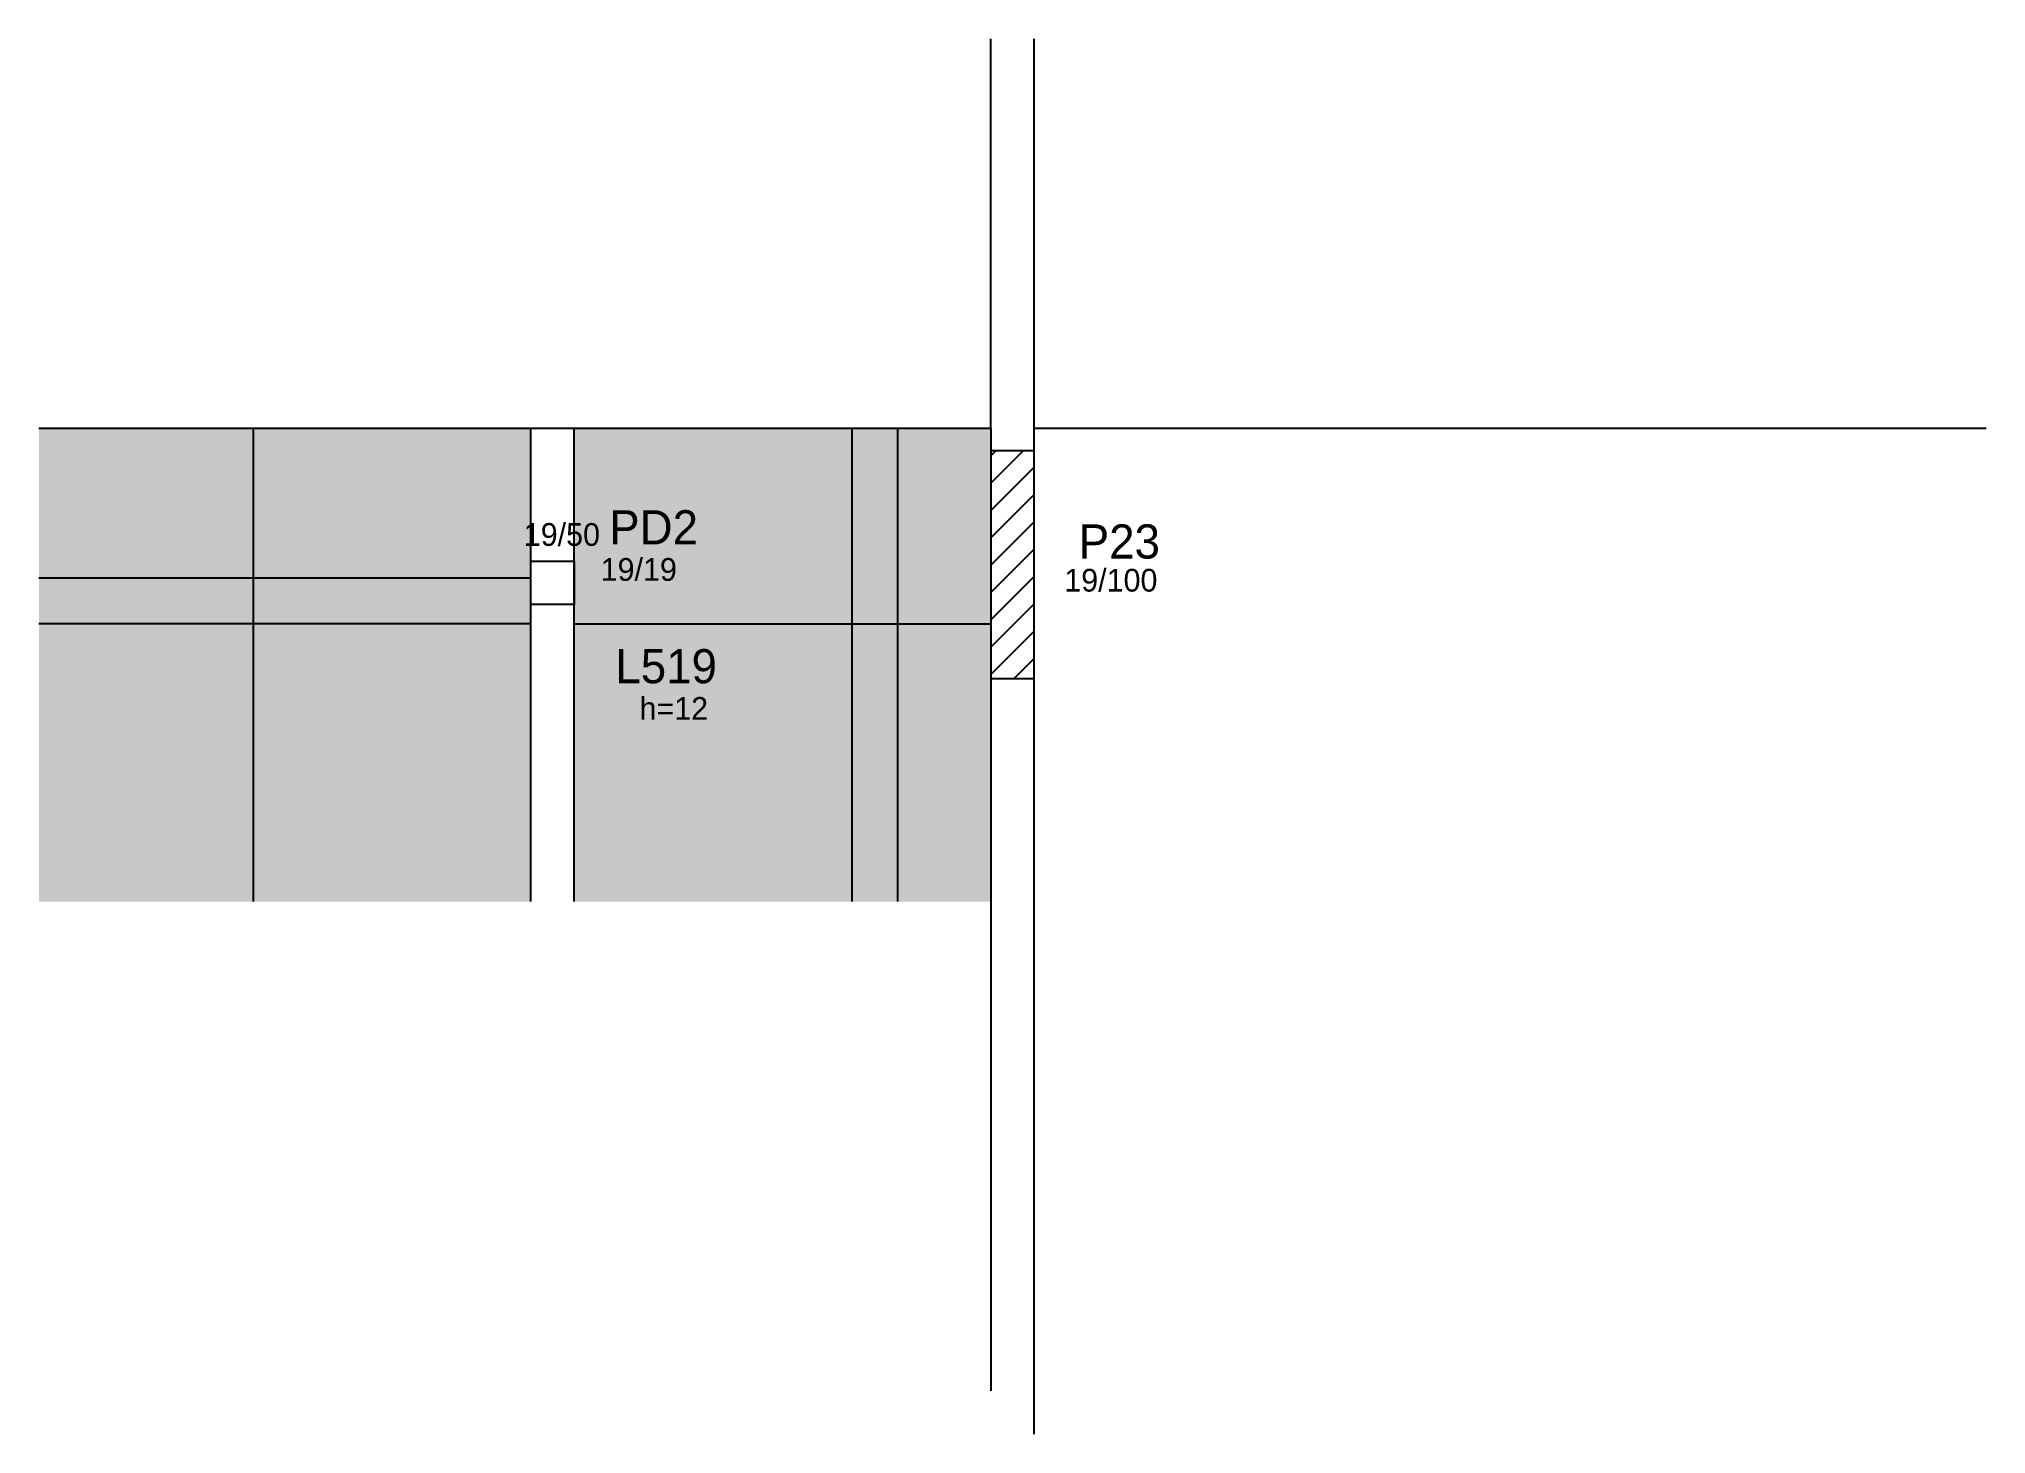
# Model space of a CAD drawing. Header units: metres. Extents: x 5363 to 6218, y 2555 to 3168.
import ezdxf

# ---------------------------------------------------------------- set-up
doc = ezdxf.new("R2010")
doc.units = ezdxf.units.M
for name, color, linetype in [('3', 7, 'Continuous'), ('4', 7, 'Continuous'), ('7', 7, 'Continuous'), ('Hachura', 7, 'Continuous'), ('Painéis', 7, 'Continuous'), ('REAPROVEITAMENTO', 7, 'Continuous')]:
    doc.layers.add(name, color=color, linetype=linetype)

msp = doc.modelspace()

# ---------------------------------------------------------------- hatches: boundary and pattern name
at = {"layer": 'Hachura'}
h = msp.add_hatch(color=7, dxfattribs=at)
h.dxf.hatch_style = 1
h.paths.add_polyline_path([(5739.72, 2996.94), (5719.72, 2996.94), (5719.72, 2996.94), (5719.72, 2788.94), (5719.72, 2788.94), (5739.72, 2788.94), (5739.72, 2788.94), (5739.72, 2996.94)])
h = msp.add_hatch(color=7, dxfattribs=at)
h.dxf.hatch_style = 1
h.paths.add_polyline_path([(5578.72, 2910.94), (5578.72, 2930.94), (5578.72, 2930.94), (5362.72, 2930.94), (5362.72, 2930.94), (5362.72, 2910.94), (5362.72, 2910.94), (5578.72, 2910.94)])
at = {"layer": 'REAPROVEITAMENTO'}
h = msp.add_hatch(color=7, dxfattribs=at)
h.dxf.hatch_style = 1
h.paths.add_polyline_path([(5362.72, 2788.94), (5578.72, 2788.94), (5578.72, 2788.94), (5578.72, 2996.94), (5578.72, 2996.94), (5362.72, 2996.94), (5362.72, 2996.94), (5362.72, 2788.94)])
h = msp.add_hatch(color=7, dxfattribs=at)
h.dxf.hatch_style = 1
h.paths.add_polyline_path([(5597.72, 2788.94), (5780.72, 2788.94), (5780.72, 2788.94), (5780.72, 2996.94), (5780.72, 2996.94), (5597.72, 2996.94), (5597.72, 2996.94), (5597.72, 2788.94)])

# ---------------------------------------------------------------- linework, layer by layer
at = {"layer": '3', "color": 7, "lineweight": 25}
for p, q in [((5780.72, 2996.94), (5780.72, 3167.94)), ((5799.72, 2986.94), (5799.72, 3167.94)), ((5578.72, 2788.94), (5578.72, 2996.94)), ((5597.72, 2788.94), (5597.72, 2996.94)), ((5780.72, 2972.81), (5794.85, 2986.94)), ((5780.72, 2984.83), (5782.83, 2986.94)), ((5780.72, 2960.79), (5799.72, 2979.79)), ((5780.72, 2948.77), (5799.72, 2967.77)), ((5780.72, 2936.75), (5799.72, 2955.75)), ((5780.72, 2924.73), (5799.72, 2943.73)), ((5780.72, 2912.71), (5799.72, 2931.71)), ((5780.72, 2900.69), (5799.72, 2919.69)), ((5780.72, 2888.67), (5799.72, 2907.67)), ((5791.02, 2886.94), (5799.72, 2895.65))]:
    msp.add_line(p, q, dxfattribs=at)
for points in [[(5362.72, 2996.94), (5780.72, 2996.94)], [(5780.72, 2996.94), (5780.72, 2986.94)], [(5799.72, 2996.94), (6217.72, 2996.94)], [(5799.72, 2986.94), (5799.72, 2996.94)], [(5780.72, 2886.94), (5780.72, 2573.94)], [(5799.72, 2554.94), (5799.72, 2886.94)]]:
    msp.add_lwpolyline(points, dxfattribs=at)
at = {"layer": '7', "color": 7, "lineweight": 25}
for points in [[(5780.72, 2886.94), (5799.72, 2886.94), (5799.72, 2986.94), (5780.72, 2986.94), (5780.72, 2886.94)], [(5578.72, 2938.44), (5597.72, 2938.44), (5597.72, 2919.44), (5578.72, 2919.44), (5578.72, 2938.44)]]:
    msp.add_lwpolyline(points, dxfattribs=at)
at = {"layer": 'Painéis', "color": 7, "lineweight": 25}
for p, q in [((5456.72, 2996.94), (5456.72, 2788.94)), ((5719.72, 2996.94), (5719.72, 2788.94)), ((5739.72, 2996.94), (5739.72, 2788.94)), ((5578.72, 2930.94), (5362.72, 2930.94)), ((5578.72, 2910.94), (5362.72, 2910.94)), ((5597.72, 2910.94), (5780.72, 2910.94))]:
    msp.add_line(p, q, dxfattribs=at)

# ---------------------------------------------------------------- texts
at = {"layer": '3', "color": 7, "lineweight": 25}
for s, p in [('19/50', (5575.62, 2945.2)), ('19/19', (5609.39, 2929.84)), ('19/100', (5812.96, 2925.11)), ('h=12', (5626.43, 2868.77))]:
    msp.add_text(s, height=10, dxfattribs=at).set_placement(p)
at = {"layer": '4', "color": 7, "lineweight": 25}
for s, p in [('PD2', (5613.11, 2945.86)), ('P23', (5819.29, 2939.64)), ('L519', (5615.82, 2884.84))]:
    msp.add_text(s, height=15, dxfattribs=at).set_placement(p)

doc.saveas('drawing.dxf')
